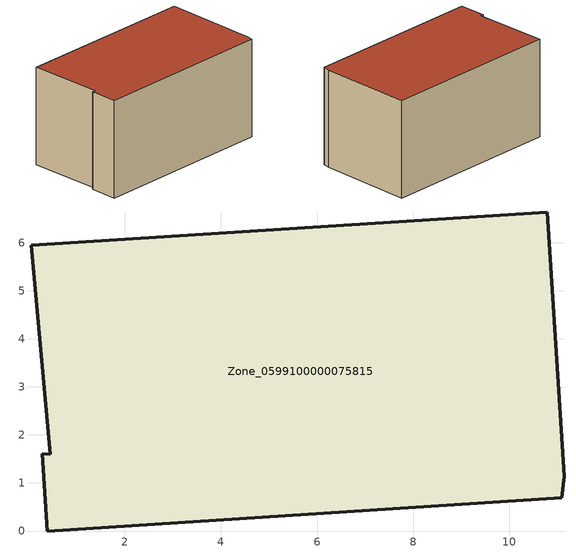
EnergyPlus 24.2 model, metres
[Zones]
Zone_0599100000075815
 floor ground (C_G): 0.38,0 0.28,1.6 0.45,1.59 0.05,5.94 10.79,6.64 11.15,1.14 11.1,0.69 z0
 wall outside (C_F): 11.1,0.69 11.15,1.14 10.79,6.64 0.05,5.94 0.45,1.59 0.28,1.6 0.38,0 11.1,0.69 z0:5.87
 roof outside (C_R): 0.28,1.6 0.38,0 11.1,0.69 11.15,1.14 10.79,6.64 0.05,5.94 0.45,1.59 z5.87
[BUILDING]
Pand.0599100000075815: North Axis=0; Terrain=City; Loads Convergence Tolerance Value=0.04; Temperature Convergence Tolerance Value=0.4; Solar Distribution=FullExterior; Maximum Number of Warmup Days=25; Minimum Number of Warmup Days=1
[Site:Location]
Rotterdam.The.Hague.AP_ZH_NLD Design_Conditions: Latitude=51.96; Longitude=4.45; Time Zone=1; Elevation=-4.5
[SITE:GROUNDTEMPERATURE:BUILDINGSURFACE]
18, 18, 18, 18, 18, 18, 18, 18, 18, 18, 18, 18
[MATERIAL] Thermal Absorptance=0.9; Solar Absorptance=0.7; Visible Absorptance=0.7
Name | Roughness | Thickness | Conductivity | Density | Specific Heat
G.TI.1992-2005 | MediumSmooth | 0.15 | 0.06 | 540 | 1210
F.TI.1992-2005 | Rough | 0.3 | 0.12 | 1920 | 840
R.TI.1992-2005 | MediumRough | 0.2 | 0.08 | 1500 | 1000
[CONSTRUCTION]
C_G: G.TI.1992-2005
C_F: F.TI.1992-2005
C_R: R.TI.1992-2005
[ZONE]
Zone_0599100000075815: Type=1; Multiplier=1; Ceiling Height=Autocalculate; Volume=Autocalculate; Floor Area=autocalculate; Part of Total Floor Area=Yes
[ZONEINFILTRATION:DESIGNFLOWRATE]
Infil_Zone_0599100000075815: Zone or ZoneList or Space or SpaceList=Zone_0599100000075815; Schedule=AlwaysOn; Design Flow Rate Calculation Method=Flow/Area; Flow Rate per Floor Area=0.0015; Constant Term Coefficient=1; Temperature Term Coefficient=0; Velocity Term Coefficient=0; Velocity Squared Term Coefficient=0
[HVACTEMPLATE:ZONE:IDEALLOADSAIRSYSTEM]
Zone_0599100000075815: Maximum Heating Supply Air Temperature=50; Minimum Cooling Supply Air Temperature=13; Maximum Heating Supply Air Humidity Ratio=0.0156; Minimum Cooling Supply Air Humidity Ratio=0.0077; Heating Limit=NoLimit; Cooling Limit=NoLimit; Dehumidification Control Type=ConstantSensibleHeatRatio; Cooling Sensible Heat Ratio=0.7; Dehumidification Setpoint=60; Humidification Control Type=None; Humidification Setpoint=30; Outdoor Air Method=None; Outdoor Air Flow Rate per Person=0.00944; Outdoor Air Flow Rate per Zone Floor Area=0; Outdoor Air Flow Rate per Zone=0; Demand Controlled Ventilation Type=None; Outdoor Air Economizer Type=NoEconomizer; Heat Recovery Type=None; Sensible Heat Recovery Effectiveness=0.7; Latent Heat Recovery Effectiveness=0.65
[ZONECONTROL:THERMOSTAT]
ThermostatControl_Zone_0599100000075815: Zone or ZoneList=Zone_0599100000075815; Control Type Schedule=DualSetpointControlType; Control 1=Thermostat_Zone_0599100000075815; Temperature Difference Between Cutout And Setpoint=0
[THERMOSTATSETPOINT:DUALSETPOINT]
Thermostat_Zone_0599100000075815: Heating Setpoint Temperature Schedule=HeatingSetpoint_Zone_0599100000075815; Cooling Setpoint Temperature Schedule=CoolingSetpoint_Zone_0599100000075815
[SCHEDULE:COMPACT]
HeatingSetpoint_Zone_0599100000075815: Through: 12/31, For: AllDays, Until: 24:00, 21
CoolingSetpoint_Zone_0599100000075815: Through: 12/31, For: AllDays, Until: 24:00, 24
DualSetpointControlType: Through: 12/31, For: AllDays, Until: 24:00, 4
AlwaysOn: Through: 12/31, For: AllDays, Until: 24:00, 1
